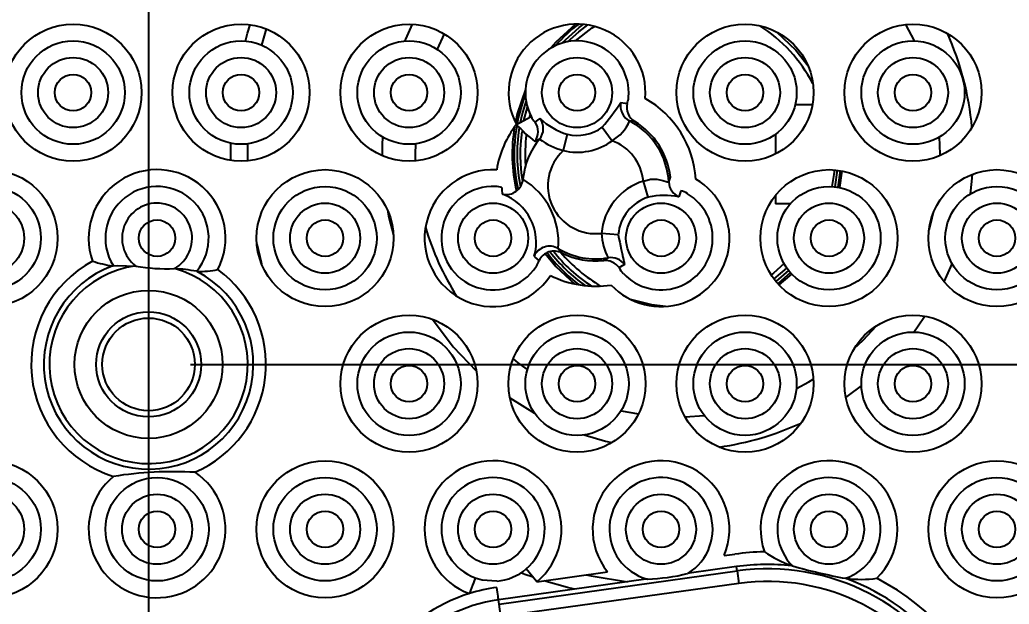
# Model space of a CAD drawing. Extents: x 0.3 to 16.8, y 0.3 to 10.8.
# Drawn here: x 1.963 to 3.141, y 6.574 to 7.27 of the extents above; entities that cross this region are included whole.
import ezdxf
from ezdxf.enums import TextEntityAlignment as Align

# ---------------------------------------------------------------- set-up
doc = ezdxf.new("R2010")
doc.units = 0
doc.layers.get('0').update_dxf_attribs({"linetype": 'CONTINUOUS'})
doc.layers.add('FORMAT', color=7, linetype='CONTINUOUS')
doc.dimstyles.new('SLDDIMSTYLE0', dxfattribs={"dimtxt": 0.125, "dimasz": 0.13, "dimexe": 0, "dimexo": 0.0625, "dimgap": 0.03125, "dimtad": 0, "dimtih": 1, "dimtoh": 1, "dimrnd": 1e-09, "dimzin": 4, "dimsah": 1, "dimcen": 0.09, "dimazin": 3, "dimtfac": 1, "dimtofl": 0, "dimtmove": 0, "dimatfit": 3})

# ---------------------------------------------------------------- blocks, each defined once
blk = doc.blocks.new('_D')
at = {"layer": 'FORMAT'}
for p, q in [((2.1168, 8.0693), (2.1168, 5.4098)), ((3.3766, 8.0693), (3.3766, 5.4098)), ((2.613, 5.7148), (2.5876, 5.7148)), ((2.5876, 5.7148), (2.5876, 5.5164)), ((2.8612, 5.7148), (2.8865, 5.7148)), ((2.8865, 5.7148), (2.8865, 5.5164)), ((2.1168, 5.5348), (2.4069, 5.5348)), ((3.3766, 5.5348), (3.0672, 5.5348)), ((2.5876, 5.5164), (2.613, 5.5164)), ((2.8865, 5.5164), (2.8612, 5.5164))]:
    blk.add_line(p, q, dxfattribs=at)
for points in [[(2.1168, 5.5348), (2.2468, 5.5148), (2.2468, 5.5548)], [(3.3766, 5.5348), (3.2466, 5.5548), (3.2466, 5.5148)]]:
    blk.add_solid(points, dxfattribs=at)
at = {"layer": 'FORMAT', "width": 0.7}
for s, p in [('32', (2.6447, 5.5164, 2.0588)), ('1.260', (2.4785, 5.3294, 2.0588))]:
    blk.add_text(s, height=0.125, dxfattribs=at).set_placement(p, align=Align.BOTTOM_LEFT)
blk = doc.blocks.new('_D_1')
at = {"layer": 'FORMAT'}
for p, q in [((2.1668, 8.1193), (4.4463, 8.1193)), ((4.3213, 8.1193), (4.3213, 7.7043)), ((4.1972, 7.6789), (4.1718, 7.6789)), ((4.1718, 7.6789), (4.1718, 7.4804)), ((4.4454, 7.6789), (4.4708, 7.6789)), ((4.4708, 7.6789), (4.4708, 7.4804)), ((4.1718, 7.4804), (4.1972, 7.4804)), ((4.4708, 7.4804), (4.4454, 7.4804)), ((4.3213, 6.8595), (4.3213, 7.2934)), ((2.1668, 6.8595), (4.4463, 6.8595))]:
    blk.add_line(p, q, dxfattribs=at)
for points in [[(4.3213, 8.1193), (4.3013, 7.9893), (4.3413, 7.9893)], [(4.3213, 6.8595), (4.3413, 6.9895), (4.3013, 6.9895)]]:
    blk.add_solid(points, dxfattribs=at)
at = {"layer": 'FORMAT', "width": 0.7}
for s, p in [('32', (4.229, 7.4804, 2.0588)), ('1.260', (4.0627, 7.2934, 2.0588))]:
    blk.add_text(s, height=0.125, dxfattribs=at).set_placement(p, align=Align.BOTTOM_LEFT)

msp = doc.modelspace()

# ---------------------------------------------------------------- linework, layer by layer
at = {"color": 7, "linetype": 'CONTINUOUS'}
for p, q in [((2.2567, 7.2587), (2.2512, 7.2394)), ((2.5636, 7.1497), (2.5678, 7.1657)), ((2.907, 7.1685), (2.8866, 7.1685)), ((2.5705, 7.1534), (2.5713, 7.1565)), ((2.6569, 7.1417), (2.6687, 7.1255)), ((2.6956, 7.1485), (2.6894, 7.1491)), ((2.6151, 7.1333), (2.6105, 7.1138)), ((2.8633, 7.1334), (2.8633, 7.11)), ((2.2346, 7.1219), (2.2345, 7.1018)), ((2.7118, 7.0585), (2.7059, 7.0776)), ((2.8633, 7.0607), (2.8633, 7.0504)), ((2.8807, 7.0504), (2.8633, 7.0504)), ((2.676, 7.0138), (2.6561, 7.0153)), ((2.6045, 6.9973), (2.6087, 6.9921)), ((2.6586, 6.983), (2.6639, 6.9862)), ((2.1017, 6.9765), (2.1016, 6.9765)), ((3.0641, 6.9577), (3.0735, 6.9791)), ((2.1474, 6.9735), (2.1474, 6.9735)), ((2.5471, 6.8196), (2.5762, 6.8016)), ((2.5342, 6.5741), (2.8176, 6.6137)), ((2.8176, 6.6137), (2.8169, 6.6189)), ((2.8176, 6.6137), (2.8196, 6.5989)), ((2.8834, 6.6198), (2.8823, 6.62)), ((2.8196, 6.5989), (2.5363, 6.5593)), ((2.9475, 6.6046), (2.9464, 6.605)), ((2.5342, 6.5741), (2.5335, 6.5793)), ((2.5363, 6.5593), (2.5342, 6.5741))]:
    msp.add_line(p, q, dxfattribs=at)
at = {"color": 144, "linetype": 'CONTINUOUS'}
for p, q in [((3.0285, 7.2444), (3.0183, 7.2639)), ((2.4689, 7.2527), (2.4603, 7.2345)), ((2.5547, 7.1451), (2.5724, 7.1544)), ((2.5822, 7.1276), (2.5768, 7.1246)), ((2.2148, 7.1023), (2.2149, 7.1226)), ((2.7361, 7.0762), (2.7381, 7.0822)), ((2.9396, 7.0699), (2.9426, 7.0897)), ((2.0749, 6.9769), (2.0742, 6.9767)), ((2.1747, 6.9699), (2.174, 6.9702)), ((2.6793, 6.8043), (2.6999, 6.8005)), ((2.7556, 6.7971), (2.7784, 6.7986)), ((2.8021, 6.6319), (2.8148, 6.6337)), ((2.5791, 6.6008), (2.5663, 6.6161)), ((2.5791, 6.6008), (2.6631, 6.6125)), ((2.8169, 6.6189), (2.7605, 6.611)), ((2.7089, 6.6038), (2.5335, 6.5793))]:
    msp.add_line(p, q, dxfattribs=at)
at = {"color": 8, "linetype": 'CONTINUOUS'}
for p, q in [((2.9368, 7.0906), (2.9338, 7.0708)), ((2.9403, 7.0901), (2.9373, 7.0703))]:
    msp.add_line(p, q, dxfattribs=at)
at = {"color": 144, "linetype": 'CONTINUOUS'}
for points in [[(2.2321, 7.2442), (2.2347, 7.2535), (2.2376, 7.2637)], [(2.6251, 7.2644), (2.6018, 7.2428), (2.5958, 7.236)], [(2.5655, 7.1865), (2.5558, 7.1578), (2.5535, 7.1475)], [(3.0592, 7.1081), (3.0592, 7.1095), (3.0585, 7.1302)], [(2.4344, 7.1219), (2.4342, 7.1095), (2.4343, 7.1018)], [(2.5383, 7.0621), (2.5378, 7.0676), (2.5376, 7.0698)], [(2.7503, 7.066), (2.7485, 7.0602), (2.7481, 7.0589)], [(3.046, 7.0196), (3.0485, 7.0286), (3.0515, 7.0408)], [(2.5891, 6.9913), (2.6018, 6.9761), (2.6244, 6.9551)], [(2.8675, 6.9539), (2.8676, 6.954), (2.8826, 6.967)], [(2.9568, 6.8782), (2.9676, 6.8885), (2.9834, 6.9054)], [(2.5509, 6.8659), (2.5564, 6.8615), (2.5677, 6.8533)], [(2.8881, 6.8308), (2.9029, 6.8388), (2.9082, 6.8419)], [(2.5746, 6.6062), (2.5648, 6.6096), (2.5608, 6.6111)], [(2.7605, 6.611), (2.7589, 6.6107), (2.7587, 6.6107)], [(2.5057, 6.6056), (2.5055, 6.605), (2.5051, 6.6039), (2.5044, 6.6021), (2.5036, 6.5997), (2.5025, 6.5969), (2.5014, 6.5938), (2.5001, 6.5903), (2.4988, 6.5868)], [(2.5057, 6.6056), (2.514, 6.6031), (2.5316, 6.6018)], [(2.624, 6.5919), (2.6154, 6.594), (2.5875, 6.602)], [(2.7107, 6.604), (2.7094, 6.6038), (2.7089, 6.6038)], [(2.5335, 6.5793), (2.5334, 6.5796), (2.5333, 6.5805), (2.5331, 6.5819), (2.5329, 6.5837), (2.5325, 6.5859), (2.5322, 6.5885), (2.5318, 6.5913), (2.5314, 6.5941)]]:
    msp.add_lwpolyline(points, dxfattribs=at)
at = {"color": 7, "linetype": 'CONTINUOUS'}
for points in [[(2.4307, 7.2643), (2.4226, 7.2466), (2.4216, 7.2442)], [(2.6154, 7.2434), (2.6289, 7.2553), (2.6396, 7.2634)], [(2.6252, 7.2444), (2.645, 7.2599), (2.6477, 7.2617)], [(2.8649, 7.2549), (2.8874, 7.2333), (2.9019, 7.2146)], [(2.6792, 7.1712), (2.6844, 7.1703), (2.6864, 7.1699)], [(2.577, 7.1478), (2.582, 7.1512), (2.5831, 7.1519)], [(2.3954, 7.1301), (2.395, 7.1203), (2.3948, 7.108)], [(2.7059, 7.0776), (2.713, 7.0796), (2.7143, 7.0798), (2.7221, 7.0797), (2.729, 7.0783), (2.7341, 7.0766), (2.736, 7.0762), (2.7361, 7.0762)], [(2.9333, 7.0909), (2.9327, 7.0856), (2.9302, 7.0711)], [(3.0954, 7.0626), (3.097, 7.077), (3.0977, 7.0858)], [(2.4011, 7.0433), (2.4029, 7.0342), (2.4083, 7.0131)], [(2.2457, 7.003), (2.2508, 6.9811), (2.2513, 6.9792)], [(2.5817, 6.983), (2.577, 6.9872), (2.5759, 6.9882)], [(2.0749, 6.9769), (2.0797, 6.977), (2.1016, 6.9765)], [(2.6835, 6.9782), (2.6788, 6.9756), (2.677, 6.9746)], [(2.8734, 6.9794), (2.8608, 6.9682), (2.8581, 6.966)], [(2.8766, 6.9743), (2.8764, 6.9741), (2.8614, 6.9612)], [(2.7324, 6.9284), (2.716, 6.9305), (2.6907, 6.9367)], [(3.0279, 6.898), (3.04, 6.9151), (3.0411, 6.9167)], [(2.4547, 6.9131), (2.4795, 6.8805), (2.5069, 6.852)], [(2.947, 6.8202), (2.95, 6.8223), (2.9654, 6.8338)], [(2.6355, 6.7756), (2.6608, 6.7682), (2.6684, 6.7664)], [(2.6377, 6.609), (2.6436, 6.6077), (2.6871, 6.6007)]]:
    msp.add_lwpolyline(points, dxfattribs=at)
at = {"color": 8, "linetype": 'CONTINUOUS'}
for points in [[(2.6088, 7.2417), (2.6293, 7.2602), (2.6344, 7.264)], [(2.5595, 7.1476), (2.5615, 7.1564), (2.5663, 7.1724)], [(2.8787, 6.9714), (2.864, 6.9587), (2.8636, 6.9583)], [(2.881, 6.9687), (2.8662, 6.9559), (2.8659, 6.9557)]]:
    msp.add_lwpolyline(points, dxfattribs=at)
at = {"color": 7, "linetype": 'CONTINUOUS'}
for centre, radius in [((2.0269, 7.1829), 0.0815), ((2.0269, 7.1829), 0.0615), ((2.0269, 7.1829), 0.0417), ((2.2269, 7.1829), 0.0417), ((2.4269, 7.1829), 0.0417), ((2.6269, 7.1829), 0.0417), ((2.8269, 7.1829), 0.0417), ((3.0269, 7.1829), 0.0417), ((2.0269, 7.1829), 0.0217), ((2.2269, 7.1829), 0.0217), ((2.4269, 7.1829), 0.0217), ((2.6269, 7.1829), 0.0217), ((2.8269, 7.1829), 0.0217), ((3.0269, 7.1829), 0.0217), ((1.9269, 7.0097), 0.0815), ((1.9269, 7.0097), 0.0615), ((1.9269, 7.0097), 0.0417), ((2.3269, 7.0097), 0.0417), ((2.5269, 7.0097), 0.0417), ((2.7269, 7.0097), 0.0417), ((2.9269, 7.0097), 0.0417), ((3.1269, 7.0097), 0.0417), ((2.1269, 7.0097), 0.0217), ((2.3269, 7.0097), 0.0217), ((2.5269, 7.0097), 0.0217), ((2.7269, 7.0097), 0.0217), ((2.9269, 7.0097), 0.0217), ((3.1269, 7.0097), 0.0217), ((2.1168, 6.8595), 0.0881), ((2.1168, 6.8595), 0.0625), ((2.4269, 6.8365), 0.0417), ((2.6269, 6.8365), 0.0417), ((2.8269, 6.8365), 0.0417), ((3.0269, 6.8365), 0.0417), ((2.4269, 6.8365), 0.0217), ((2.6269, 6.8365), 0.0217), ((2.8269, 6.8365), 0.0217), ((3.0269, 6.8365), 0.0217), ((1.9269, 6.6633), 0.0815), ((2.3269, 6.6633), 0.0815), ((3.1269, 6.6633), 0.0815), ((1.9269, 6.6633), 0.0615), ((2.1269, 6.6633), 0.0615), ((2.3269, 6.6633), 0.0615), ((3.1269, 6.6633), 0.0615), ((1.9269, 6.6633), 0.0417), ((2.1269, 6.6633), 0.0417), ((2.3269, 6.6633), 0.0417), ((2.5269, 6.6633), 0.0417), ((2.7269, 6.6633), 0.0417), ((2.9269, 6.6633), 0.0417), ((3.1269, 6.6633), 0.0417), ((2.1269, 6.6633), 0.0217), ((2.3269, 6.6633), 0.0217), ((2.5269, 6.6633), 0.0217), ((2.7269, 6.6633), 0.0217), ((2.9269, 6.6633), 0.0217), ((3.1269, 6.6633), 0.0217)]:
    msp.add_circle(centre, radius, dxfattribs=at)
at = {"color": 144, "linetype": 'CONTINUOUS'}
for centre, radius in [((2.2269, 7.1829), 0.0815), ((2.4269, 7.1829), 0.0815), ((2.8269, 7.1829), 0.0815), ((3.0269, 7.1829), 0.0815), ((2.2269, 7.1829), 0.0615), ((2.4269, 7.1829), 0.0615), ((2.8269, 7.1829), 0.0615), ((3.0269, 7.1829), 0.0615), ((2.3269, 7.0097), 0.0815), ((2.9269, 7.0097), 0.0815), ((3.1269, 7.0097), 0.0815), ((2.3269, 7.0097), 0.0615), ((2.9269, 7.0097), 0.0615), ((3.1269, 7.0097), 0.0615), ((2.4269, 6.8365), 0.0815), ((2.6269, 6.8365), 0.0815), ((2.8269, 6.8365), 0.0815), ((3.0269, 6.8365), 0.0815), ((2.1168, 6.8595), 0.0551), ((2.4269, 6.8365), 0.0615), ((2.6269, 6.8365), 0.0615), ((2.8269, 6.8365), 0.0615), ((3.0269, 6.8365), 0.0615)]:
    msp.add_circle(centre, radius, dxfattribs=at)
for centre, radius, start, end in [((2.6269, 7.1829), 0.0815, 355.082, 207.6663), ((2.6269, 7.1829), 0.0615, 355.082, 207.6663), ((2.6646, 7.1787), 0.0236, 337.9254, 357.4003), ((2.6492, 7.072), 0.1195, 3.7674, 60.4879), ((2.706, 7.1656), 0.02, 167.6087, 238.6941), ((2.6492, 7.072), 0.1195, 142.2605, 170.7916), ((2.7467, 7.1095), 0.1969, 170.4494, 192.8434), ((2.6986, 7.2781), 0.196, 222.7476, 231.5708), ((2.6492, 7.072), 0.0895, 6.565, 58.7709), ((2.6492, 7.072), 0.087, 140.2835, 174.8382), ((2.1269, 7.0097), 0.0815, 332.6388, 199.6682), ((2.5269, 7.0097), 0.0815, 86.9178, 327.0191), ((2.5426, 7.0816), 0.02, 257.6966, 354.7302), ((2.7269, 7.0097), 0.0815, 223.2473, 59.3439), ((2.1269, 7.0097), 0.0615, 320.0322, 212.2748), ((2.5269, 7.0097), 0.0615, 86.9178, 327.0191), ((2.5304, 7.052), 0.0192, 68.1281, 90.8498), ((2.7561, 7.0773), 0.02, 182.9022, 246.6455), ((2.7269, 7.0097), 0.0615, 223.2473, 59.3439), ((2.7456, 7.0441), 0.0225, 55.6992, 77.8803), ((2.7467, 7.1095), 0.3125, 196.1009, 212.7102), ((2.5997, 6.9743), 0.02, 63.2114, 154.0386), ((2.6492, 7.072), 0.0895, 243.1138, 276.0262), ((2.0947, 7.1194), 0.1442, 251.9934, 261.8116), ((2.562, 6.9883), 0.0204, 323.7735, 345.1223), ((2.6606, 6.9631), 0.02, 35.1227, 95.9547), ((2.6949, 6.9822), 0.0195, 202.9717, 228.6312), ((2.1754, 7.0935), 0.1235, 269.6742, 281.1348), ((2.6492, 7.072), 0.1195, 243.1453, 278.8238), ((2.7269, 6.6633), 0.0815, 337.3617, 218.5477), ((2.7269, 6.6633), 0.0615, 301.1403, 254.7691), ((2.854, 6.3529), 0.2835, 90.824, 97.9547), ((2.9364, 6.7662), 0.1559, 236.3387, 249.6983), ((2.854, 6.3529), 0.2685, 83.961, 97.9547), ((2.5269, 6.6623), 0.0608, 274.4732, 310.475), ((2.5596, 6.3926), 0.2035, 97.9547, 107.369)]:
    msp.add_arc(centre, radius, start, end, dxfattribs=at)
at = {"color": 8, "linetype": 'CONTINUOUS'}
for radius, start, end in [(0.1946, 127.2252, 138.2743), (0.1946, 158.6977, 192.4683), (0.1911, 170.775, 191.6182), (0.1946, 216.98, 232.99), (0.1911, 217.3058, 234.9128)]:
    msp.add_arc((2.7467, 7.1095), radius, start, end, dxfattribs=at)
at = {"color": 7, "linetype": 'CONTINUOUS'}
for centre, radius, start, end in [((2.7467, 7.1095), 0.1816, 27.5728, 57.4213), ((2.7467, 7.1095), 0.3519, 5.2398, 24.1453), ((2.4192, 7.344), 0.3121, 319.6069, 326.3976), ((2.6987, 7.1668), 0.02, 167.3758, 242.3852), ((2.5894, 7.1615), 0.0185, 202.6287, 227.5425), ((2.5668, 7.1403), 0.02, 320.3633, 35.3726), ((2.639, 7.211), 0.0813, 226.6052, 252.8871), ((2.5606, 7.1363), 0.02, 324.0544, 35.1396), ((2.6269, 7.1829), 0.051, 256.6585, 306.0899), ((2.6428, 7.1692), 0.0508, 300.6674, 336.6791), ((2.6492, 7.072), 0.087, 2.8295, 62.4649), ((2.7467, 7.1095), 0.1875, 171.6981, 190.0034), ((2.7467, 7.1095), 0.1816, 172.5172, 184.2167), ((2.638, 7.2064), 0.0966, 234.7257, 253.4246), ((2.6269, 7.1829), 0.071, 256.6585, 306.0899), ((2.6492, 7.072), 0.057, 5.6379, 70.0058), ((2.6492, 7.072), 0.057, 132.7426, 276.9533), ((2.5173, 7.0048), 0.0875, 355.0431, 58.8938), ((2.7269, 7.0097), 0.071, 107.1417, 175.4495), ((2.5171, 7.0047), 0.0612, 344.276, 69.6609), ((2.7269, 7.0097), 0.051, 107.1417, 175.4495), ((2.731, 6.9719), 0.0887, 78.8695, 102.5032), ((2.1269, 7.0097), 0.0417, 299.5295, 232.7776), ((2.7282, 7.0191), 0.0722, 183.0047, 207.1384), ((4.0362, 7.282), 1.3864, 191.1543, 192.6555), ((2.5942, 6.9801), 0.02, 59.2067, 156.2404), ((2.6492, 7.072), 0.087, 239.0987, 279.7617), ((2.7467, 7.1095), 0.1875, 217.9028, 236.7845), ((2.7467, 7.1095), 0.1816, 220.032, 239.727), ((2.6673, 6.9665), 0.02, 35.9457, 99.689), ((2.1168, 6.8595), 0.1397, 118.4741, 252.5944), ((2.1168, 6.8595), 0.1247, 109.9652, 62.3418), ((2.1168, 6.8595), 0.1181, 97.3737, 74.9333), ((2.1386, 7.1847), 0.2114, 259.9287, 272.3783), ((2.1303, 6.7237), 0.2504, 79.9403, 86.0644), ((2.1168, 6.8595), 0.1397, 293.3025, 53.8329), ((2.7467, 7.1095), 0.3519, 278.0703, 294.6715), ((2.5269, 6.6633), 0.0815, 309.8917, 249.8724), ((2.9269, 6.6633), 0.0815, 314.3189, 199.2669), ((2.1269, 6.6633), 0.0815, 129.57, 56.3269), ((2.1473, 6.2671), 0.4647, 86.9445, 98.9523), ((2.5269, 6.6633), 0.0615, 309.8917, 249.8724), ((2.9269, 6.6633), 0.0615, 288.5196, 225.0662), ((2.702, 6.8409), 0.2371, 272.0926, 283.8168), ((2.854, 6.3529), 0.2633, 246.7131, 97.9547), ((3.0602, 7.2313), 0.6366, 253.8804, 259.7054), ((2.854, 6.3529), 0.2835, 246.7131, 62.7618), ((2.854, 6.3529), 0.2685, 246.7131, 69.6249), ((2.854, 6.3529), 0.2483, 246.7131, 97.9547), ((2.9643, 6.7431), 0.1394, 263.0926, 278.0422), ((2.5596, 6.3926), 0.2035, 107.369, 246.7131), ((2.5596, 6.3926), 0.1885, 97.9547, 246.7131)]:
    msp.add_arc(centre, radius, start, end, dxfattribs=at)

# ---------------------------------------------------------------- dimensions: what is measured, and where the dimension line sits
at = {"layer": 'FORMAT'}
dim = msp.add_linear_dim(base=(3.3766, 5.5348), p1=(2.1168, 8.1193), p2=(3.3766, 8.1193), dimstyle='SLDDIMSTYLE0', dxfattribs=at)
dim.commit()
dim.dimension.update_dxf_attribs({"geometry": '_D', "text_midpoint": (2.7371, 5.5348), "dimtype": 160})
dim = msp.add_linear_dim(base=(4.3213, 6.8595), p1=(2.1168, 8.1193), p2=(2.1168, 6.8595), angle=90, dimstyle='SLDDIMSTYLE0', dxfattribs=at)
dim.commit()
dim.dimension.update_dxf_attribs({"geometry": '_D_1', "text_midpoint": (4.3213, 7.4988), "dimtype": 160})

doc.saveas('drawing.dxf')
